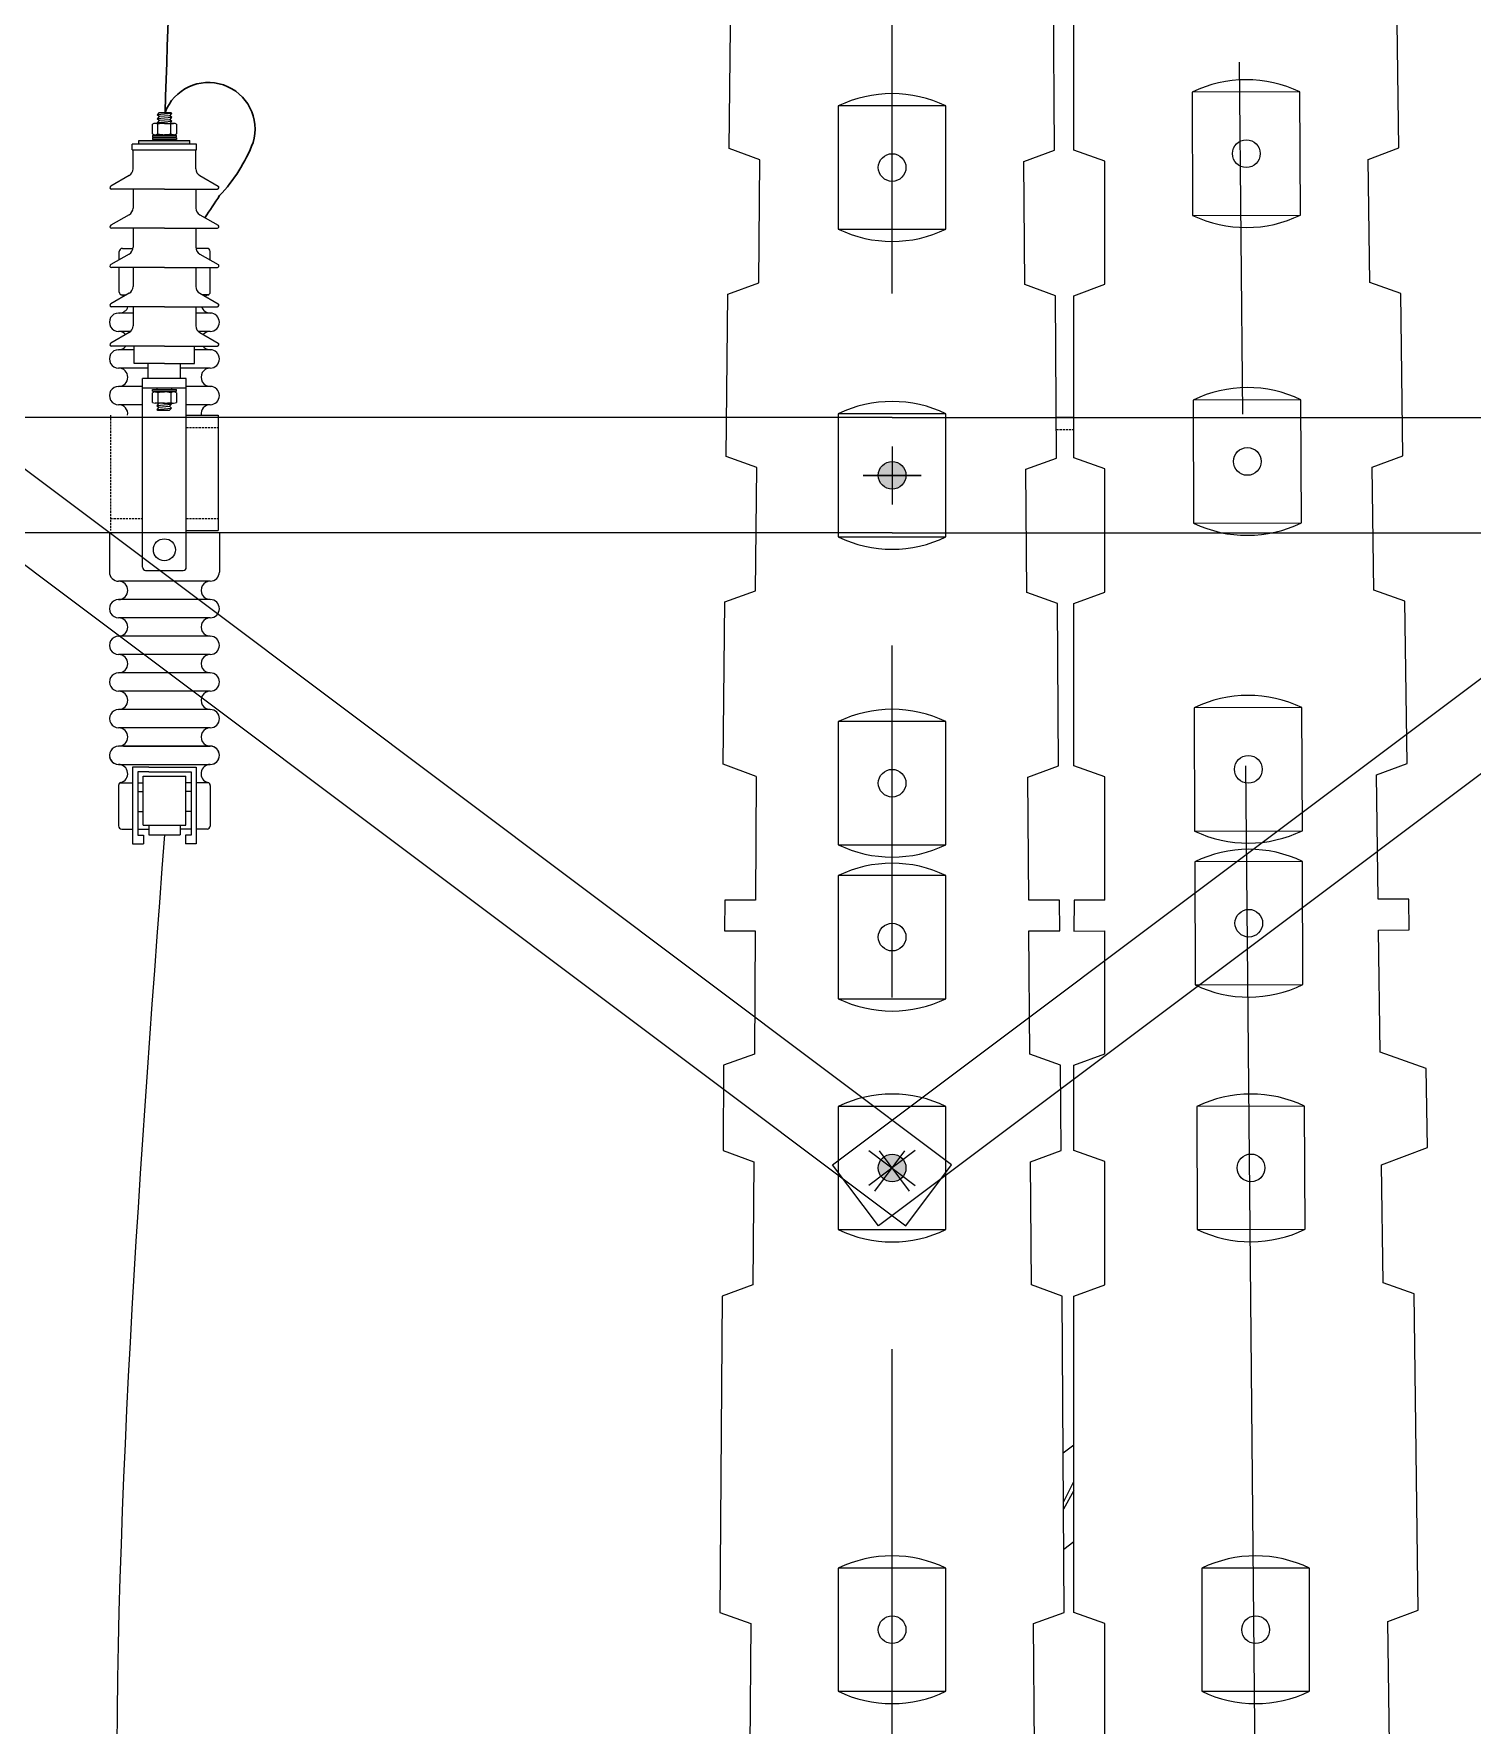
# Model space of a CAD drawing. Header units: millimetres. Extents: x -23083795 to 376618, y 113268 to 3804440.
# Drawn here: x 224543 to 225477, y 126071 to 127170 of the extents above; entities that cross this region are included whole.
import ezdxf

# ---------------------------------------------------------------- set-up
doc = ezdxf.new("R2010")
doc.units = ezdxf.units.MM
doc.header["$LTSCALE"] = 6
doc.linetypes.add('CENTER', pattern=[50.8, 31.75, -6.35, 6.35, -6.35])
doc.linetypes.add('HIDDEN2', pattern=[4.7625, 3.175, -1.5875])
for name, color, linetype, lineweight in [('cap xuat', 251, 'Continuous', 30), ('Dau noi', 1, 'Continuous', 30), ('duong tam', 30, 'CENTER', 5), ('FCO+LA', 150, 'Continuous', 5), ('Net manh', 4, 'Continuous', 13)]:
    doc.layers.add(name, color=color, linetype=linetype, lineweight=lineweight)
doc.layers.add('Nen', color=7, linetype='Continuous')

# ---------------------------------------------------------------- blocks, each defined once
blk = doc.blocks.new('compo')
at = {"layer": 'Nen', "lineweight": 9}
h = blk.add_hatch(color=0, dxfattribs=at)
edge = h.paths.add_edge_path()
edge.add_arc((0, 0), 0.18, 0, 360)
h = blk.add_hatch(color=0, dxfattribs=at)
edge = h.paths.add_edge_path()
edge.add_arc((0, 0), 0.18, 0, 360)
h = blk.add_hatch(color=0, dxfattribs=at)
edge = h.paths.add_edge_path()
edge.add_arc((0, -9), 0.18, 0, 360)
h = blk.add_hatch(color=0, dxfattribs=at)
edge = h.paths.add_edge_path()
edge.add_arc((0, -9), 0.18, 0, 360)
for points in [[(0.773, -8.959), (-12.177, 0.755), (-12.773, -0.039), (0.177, -9.753)], [(-0.773, -8.959), (12.177, 0.755), (12.773, -0.039), (-0.177, -9.753)]]:
    blk.add_lwpolyline(points, close=True)
at = {"layer": 'Nen', "color": 0, "lineweight": 9}
for p, q in [((0, 0.752), (-21.999, 0.752)), ((0, 0.752), (21.99, 0.752)), ((0, 0.377), (0, -0.377)), ((0, 0.377), (0, -0.377)), ((-0.377, 0), (0.377, 0)), ((0.377, 0), (-0.377, 0)), ((0, -0.748), (-21.999, -0.748)), ((0, -0.748), (21.99, -0.748)), ((-0.301, -8.774), (0.301, -9.226)), ((0.301, -8.774), (-0.301, -9.226)), ((-0.226, -9.301), (0.166, -8.779)), ((0.226, -9.301), (-0.166, -8.779))]:
    blk.add_line(p, q, dxfattribs=at)
for centre in [(0, 0), (0, 0), (0, -9), (0, -9)]:
    blk.add_circle(centre, 0.18, dxfattribs=at)

msp = doc.modelspace()

# ---------------------------------------------------------------- hatches: boundary and pattern name
at = {"layer": 'FCO+LA'}
h = msp.add_hatch(color=256, dxfattribs=at)
h.paths.add_polyline_path([(224644.11533, 127100.85342), (224627.58282, 127100.85342), (224627.58282, 127098.47461), (224644.11077, 127098.47461)])
h.paths.add_polyline_path([(224627.58282, 127100.85342), (224611.06187, 127100.85342), (224611.06187, 127098.47461), (224627.58282, 127098.47461)])

# ---------------------------------------------------------------- linework, layer by layer
for p, q in [((224994.6897, 127095.64565, -1.36858), (224995.75678, 127201.08337, -1.36858)), ((225206.05961, 127094.55643, -1.36858), (225205.35667, 127199.99721, -1.36858)), ((225429.78848, 127096.00585, -1.36858), (225428.38264, 127201.43961, -1.36858)), ((225014.61653, 127088.31484, -1.36858), (224994.6897, 127095.64565, -1.36858)), ((225409.88531, 127088.61106, -1.36858), (225429.78848, 127096.00585, -1.36858)), ((225013.80691, 127008.31716, -1.36858), (225014.61653, 127088.31484, -1.36858)), ((225186.10757, 127087.29449, -1.36858), (225206.05961, 127094.55643, -1.36858)), ((225186.64091, 127007.29449, -1.36858), (225186.10757, 127087.29449, -1.36858)), ((225410.95195, 127008.61639, -1.36858), (225409.88531, 127088.61106, -1.36858)), ((224993.73273, 127001.08917, -1.36858), (225013.80691, 127008.31716, -1.36858)), ((225431.04924, 127001.45294, -1.36858), (225410.95195, 127008.61639, -1.36858)), ((224992.66564, 126895.65144, -1.36858), (224993.73273, 127001.08917, -1.36858)), ((225206.69, 126999.99721, -1.36858), (225186.64091, 127007.29449, -1.36858)), ((225207.39294, 126894.55643, -1.36858), (225206.69, 126999.99721, -1.36858)), ((225432.45509, 126896.01919, -1.36858), (225431.04924, 127001.45294, -1.36858)), ((225012.59247, 126888.32063, -1.36858), (224992.66564, 126895.65144, -1.36858)), ((225011.78285, 126808.32295, -1.36858), (225012.59247, 126888.32063, -1.36858)), ((225187.44091, 126887.29449, -1.36858), (225207.39294, 126894.55643, -1.36858)), ((225187.97424, 126807.29449, -1.36858), (225187.44091, 126887.29449, -1.36858)), ((225412.55191, 126888.62439, -1.36858), (225432.45509, 126896.01919, -1.36858)), ((225413.61856, 126808.62973, -1.36858), (225412.55191, 126888.62439, -1.36858)), ((224990.64159, 126695.65724, -1.36858), (224991.70868, 126801.09497, -1.36858)), ((224991.70868, 126801.09497, -1.36858), (225011.78285, 126808.32295, -1.36858)), ((225208.02333, 126799.99721, -1.36858), (225187.97424, 126807.29449, -1.36858)), ((225208.72627, 126694.55643, -1.36858), (225208.02333, 126799.99721, -1.36858)), ((225433.71585, 126801.46627, -1.36858), (225413.61856, 126808.62973, -1.36858)), ((225435.1217, 126696.03252, -1.36858), (225433.71585, 126801.46627, -1.36858)), ((225012.24457, 126687.7098, -1.36858), (224990.64159, 126695.65724, -1.36858)), ((225188.77424, 126687.29449, -1.36858), (225208.72627, 126694.55643, -1.36858)), ((225415.21852, 126688.63773, -1.36858), (225435.1217, 126696.03252, -1.36858)), ((225012.24457, 126687.7098, -1.36858), (225011.70846, 126607.29449, -1.36858)), ((225189.30757, 126607.29449, -1.36858), (225188.77424, 126687.29449, -1.36858)), ((225416.29554, 126607.86522, -1.36858), (225415.21852, 126688.63773, -1.36858)), ((224991.70802, 126607.29449, -1.36858), (224991.57469, 126587.29449, -1.36858)), ((225011.70846, 126607.29449, -1.36858), (224991.70802, 126607.29449, -1.36858)), ((225209.30802, 126607.29449, -1.36858), (225189.30757, 126607.29449, -1.36858)), ((225209.44135, 126587.29449, -1.36858), (225209.30802, 126607.29449, -1.36858)), ((225218.75873, 126607.23055, -1.36858), (225218.68966, 126587.23023, -1.36858)), ((225238.75907, 126607.29481, -1.36858), (225218.75873, 126607.23055, -1.36858)), ((225436.35761, 126607.92968, -1.36858), (225416.35727, 126607.86542, -1.36858)), ((225436.5552, 126587.93021, -1.36858), (225436.35761, 126607.92968, -1.36858)), ((224991.57469, 126587.29449, -1.36858), (225011.57513, 126587.29449, -1.36858)), ((225011.57513, 126587.29449, -1.36858), (225011.0418, 126507.29449, -1.36858)), ((225189.97424, 126507.29449, -1.36858), (225189.44091, 126587.29449, -1.36858)), ((225189.44091, 126587.29449, -1.36858), (225209.44135, 126587.29449, -1.36858)), ((225218.68966, 126587.23023, -1.36858), (225238.69, 126587.29449, -1.36858)), ((225416.55486, 126587.86595, -1.36858), (225436.5552, 126587.93021, -1.36858)), ((225417.61847, 126508.64973, -1.36858), (225416.56221, 126587.86598, -1.36858)), ((225011.0418, 126507.29449, -1.36858), (224990.9927, 126499.99721, -1.36858)), ((225210.02333, 126499.99721, -1.36858), (225189.97424, 126507.29449, -1.36858)), ((225218.69, 126500.0261, -1.36858), (225238.69, 126507.45687, -1.36858)), ((225447.57683, 126497.97141, -1.36858), (225417.61847, 126508.64973, -1.36858)), ((224990.9927, 126499.99721, -1.36858), (224990.6231, 126444.55643, -1.36858)), ((225210.39294, 126444.55643, -1.36858), (225210.02333, 126499.99721, -1.36858)), ((225218.69, 126444.58409, -1.36858), (225218.69, 126500.0261, -1.36858)), ((225448.49309, 126446.63468, -1.36858), (225447.57683, 126497.97141, -1.36858)), ((224990.6231, 126444.55643, -1.36858), (225010.57513, 126437.29449, -1.36858)), ((225010.57513, 126437.29449, -1.36858), (225010.0418, 126357.29449, -1.36858)), ((225190.44091, 126437.29449, -1.36858), (225210.39294, 126444.55643, -1.36858)), ((225190.97424, 126357.29449, -1.36858), (225190.44091, 126437.29449, -1.36858)), ((225238.69, 126437.45531, -1.36858), (225218.69, 126444.58409, -1.36858)), ((225238.69, 126357.45354, -1.36858), (225238.69, 126437.45531, -1.36858)), ((224989.9927, 126349.99721, -1.36858), (224988.6231, 126144.55643, -1.36858)), ((225010.0418, 126357.29449, -1.36858), (224989.9927, 126349.99721, -1.36858)), ((225211.02333, 126349.99721, -1.36858), (225190.97424, 126357.29449, -1.36858)), ((225212.39294, 126144.55643, -1.36858), (225211.02333, 126349.99721, -1.36858)), ((225218.69, 126350.02277, -1.36858), (225238.69, 126357.45354, -1.36858)), ((224988.6231, 126144.55643, -1.36858), (225008.57513, 126137.29449, -1.36858)), ((225192.44091, 126137.29449, -1.36858), (225212.39294, 126144.55643, -1.36858)), ((225008.57513, 126137.29449, -1.36858), (225008.0418, 126057.29449, -1.36858)), ((225192.97424, 126057.29449, -1.36858), (225192.44091, 126137.29449, -1.36858))]:
    msp.add_line(p, q)
at = {"color": 254, "linetype": 'HIDDEN2', "ltscale": 0.07}
for p, q in [((224592.58282, 126922.37098, -1.36858), (224592.58282, 126847.37098, -1.36858)), ((224641.82882, 126914.37098, -1.36858), (224662.58282, 126914.37098, -1.36858)), ((225218.69, 126912.79449, -1.36858), (225207.27135, 126912.79449, -1.36858)), ((224592.58282, 126855.37098, -1.36858), (224613.33683, 126855.37098, -1.36858)), ((224641.82882, 126855.37098, -1.36858), (224662.58282, 126855.37098, -1.36858))]:
    msp.add_line(p, q, dxfattribs=at)
at = {"elevation": -1.36858}
for points in [[(225238.69, 126607.29459), (225238.69, 126687.46087), (225218.69, 126694.58964), (225218.69, 126800.03277), (225238.69, 126807.46354), (225238.69, 126887.46531), (225218.69, 126894.59409), (225218.69, 127000.03721), (225238.69, 127007.46798), (225238.69, 127087.46976), (225218.69, 127094.59853), (225218.69, 127200.04166)], [(225238.69, 126507.45687), (225238.69, 126587.29449)], [(225430.84382, 125516.79264), (225430.55151, 125538.71439), (225450.45469, 125546.10919), (225449.05144, 125651.34836), (225428.95414, 125658.51181), (225427.88491, 125738.70106), (225447.78808, 125746.09585), (225446.38224, 125851.5296), (225426.28494, 125858.69306), (225425.2183, 125938.68772), (225445.12148, 125946.08252), (225443.71563, 126051.51627), (225423.61834, 126058.67972), (225422.55169, 126138.67439), (225442.45487, 126146.06919), (225439.71572, 126351.49627), (225419.61842, 126358.65973), (225418.59554, 126435.37278), (225448.49309, 126446.63468)], [(225238.69, 125660.908), (225238.69, 125737.43976), (225218.69, 125744.56853), (225218.69, 125850.01166), (225238.69, 125857.44242), (225238.69, 125937.4442), (225218.69, 125944.57298), (225218.69, 126050.0161), (225238.69, 126057.44687), (225238.69, 126137.44865), (225218.69, 126144.57742), (225218.69, 126350.02277)]]:
    msp.add_lwpolyline(points, dxfattribs=at)
at = {"color": 1}
msp.add_spline([(224627.61924, 126649.80421, -1.36858), (224700.02945, 125283.21455, -1.36858), (225160.22661, 124229.0068, -1.36858), (225227.8169, 123716.94737, -1.36858)], degree=3, dxfattribs=at)
at = {"layer": 'cap xuat', "ltscale": 10}
for centre, radius, start, end in [((224656.26802, 127108.32287, -1.36858), 30.23332, 343.05570743, 159.34700872), ((224586.07633, 127137.84206, -1.36858), 106.26626, 316.74774839, 338.85669551), ((223883.98901, 127578.48047, -1.36858), 933.39823, 325.56685794, 326.62679362)]:
    msp.add_arc(centre, radius, start, end, dxfattribs=at)
at = {"layer": 'Dau noi'}
msp.add_spline([(224646.47517, 128506.88754, -1.36858), (224646.47517, 127808.72995, -1.36858), (224627.97768, 127118.98639, -1.36858)], degree=3, dxfattribs=at)
at = {"layer": 'duong tam', "ltscale": 6}
for p, q in [((225100.50802, 123343.75375, -1.36858), (225100.50802, 128523.29449, -1.36858)), ((225313.31593, 128523.28784, -1.36858), (225361.27017, 123343.75375, -1.36858))]:
    msp.add_line(p, q, dxfattribs=at)
at = {"layer": 'FCO+LA'}
for p, q in [((224624.25766, 127118.98639, -1.36858), (224622.95206, 127117.56656, -1.36858)), ((224632.35238, 127118.38898, -1.36858), (224622.95206, 127117.56656, -1.36858)), ((224624.25766, 127116.37519, -1.36858), (224622.95206, 127117.56656, -1.36858)), ((224624.25766, 127118.98639, -1.36858), (224631.6977, 127118.98639, -1.36858)), ((224631.04678, 127116.96916, -1.36858), (224632.35238, 127118.38898, -1.36858)), ((224632.35238, 127118.38898, -1.36858), (224631.6977, 127118.98639, -1.36858)), ((224619.7468, 127105.15192, -1.36858), (224619.7468, 127111.4188, -1.36858)), ((224627.5804, 127111.94104, -1.36858), (224621.57464, 127111.94104, -1.36858)), ((224624.25766, 127116.37519, -1.36858), (224622.95206, 127114.95536, -1.36858)), ((224632.35238, 127115.77778, -1.36858), (224622.95206, 127114.95536, -1.36858)), ((224624.25766, 127113.76399, -1.36858), (224622.95206, 127114.95536, -1.36858)), ((224624.25766, 127113.76399, -1.36858), (224622.95206, 127112.34416, -1.36858)), ((224632.35238, 127113.16658, -1.36858), (224622.95206, 127112.34416, -1.36858)), ((224623.39383, 127111.94104, -1.36858), (224622.95206, 127112.34416, -1.36858)), ((224623.40248, 127105.15192, -1.36858), (224623.40248, 127111.4188, -1.36858)), ((224631.04678, 127116.96916, -1.36858), (224624.25766, 127116.37519, -1.36858)), ((224631.04678, 127114.35796, -1.36858), (224624.25766, 127113.76399, -1.36858)), ((224627.5804, 127111.94104, -1.36858), (224633.60094, 127111.94104, -1.36858)), ((224632.35238, 127115.77778, -1.36858), (224631.04678, 127116.96916, -1.36858)), ((224631.04678, 127114.35796, -1.36858), (224632.35238, 127115.77778, -1.36858)), ((224632.35238, 127113.16658, -1.36858), (224631.04678, 127114.35796, -1.36858)), ((224631.22543, 127111.94104, -1.36858), (224632.35238, 127113.16658, -1.36858)), ((224631.75832, 127105.15192, -1.36858), (224631.75832, 127111.4188, -1.36858)), ((224635.414, 127111.4188, -1.36858), (224635.414, 127105.15192, -1.36858)), ((224648.49978, 127098.47461, -1.36858), (224606.67282, 127098.47461, -1.36858)), ((224606.67282, 127094.84473, -1.36858), (224606.67282, 127098.47461, -1.36858)), ((224611.06187, 127098.47461, -1.36858), (224611.06187, 127100.85342, -1.36858)), ((224611.06187, 127100.85342, -1.36858), (224644.11533, 127100.85342, -1.36858)), ((224619.7468, 127104.2024, -1.36858), (224619.7468, 127103.10427, -1.36858)), ((224635.40132, 127104.2024, -1.36858), (224619.7468, 127104.2024, -1.36858)), ((224635.39598, 127103.10427, -1.36858), (224619.7468, 127103.10427, -1.36858)), ((224619.7468, 127102.54348, -1.36858), (224619.7468, 127101.44536, -1.36858)), ((224635.40132, 127102.54348, -1.36858), (224619.7468, 127102.54348, -1.36858)), ((224635.39598, 127101.44536, -1.36858), (224619.7468, 127101.44536, -1.36858)), ((224621.57464, 127104.62968, -1.36858), (224627.5804, 127104.62968, -1.36858)), ((224623.06159, 127104.62968, -1.36858), (224622.95206, 127104.51056, -1.36858)), ((224623.28977, 127104.2024, -1.36858), (224622.95206, 127104.51056, -1.36858)), ((224622.95206, 127100.85342, -1.36858), (224622.95206, 127101.44536, -1.36858)), ((224624.06003, 127103.10427, -1.36858), (224623.54436, 127102.54348, -1.36858)), ((224633.58688, 127104.62968, -1.36858), (224627.5804, 127104.62968, -1.36858)), ((224632.35238, 127102.72178, -1.36858), (224630.31439, 127102.54348, -1.36858)), ((224631.31275, 127104.2024, -1.36858), (224631.70565, 127104.62968, -1.36858)), ((224631.93322, 127103.10427, -1.36858), (224632.35238, 127102.72178, -1.36858)), ((224632.35238, 127102.54348, -1.36858), (224632.35238, 127102.72178, -1.36858)), ((224632.35238, 127100.85342, -1.36858), (224632.35238, 127101.44536, -1.36858)), ((224635.39598, 127103.10427, -1.36858), (224635.40132, 127104.2024, -1.36858)), ((224635.40132, 127102.54348, -1.36858), (224635.39598, 127101.44536, -1.36858)), ((224644.11077, 127098.47461, -1.36858), (224644.11533, 127100.85342, -1.36858)), ((224648.49282, 127094.84473, -1.36858), (224648.49978, 127098.47461, -1.36858)), ((224606.67282, 127094.84473, -1.36858), (224648.49282, 127094.84473, -1.36858)), ((224607.18282, 127082.50437, -1.36858), (224607.18282, 127094.84473, -1.36858)), ((224647.98282, 127082.50437, -1.36858), (224647.98282, 127094.84473, -1.36858)), ((224604.61313, 127078.07633, -1.36858), (224592.66764, 127071.25034, -1.36858)), ((224650.55251, 127078.07633, -1.36858), (224662.49801, 127071.25034, -1.36858)), ((224627.58282, 127069.34473, -1.36858), (224593.1737, 127069.34473, -1.36858)), ((224607.18282, 127069.34473, -1.36858), (224607.18282, 127057.00437, -1.36858)), ((224627.58282, 127069.34473, -1.36858), (224661.99195, 127069.34473, -1.36858)), ((224647.98282, 127069.34473, -1.36858), (224647.98282, 127057.00437, -1.36858)), ((224604.61313, 127052.57633, -1.36858), (224592.66764, 127045.75034, -1.36858)), ((224650.55251, 127052.57633, -1.36858), (224662.49801, 127045.75034, -1.36858)), ((224627.58282, 127043.84473, -1.36858), (224593.1737, 127043.84473, -1.36858)), ((224607.18282, 127043.84473, -1.36858), (224607.18282, 127031.50437, -1.36858)), ((224627.58282, 127043.84473, -1.36858), (224661.99195, 127043.84473, -1.36858)), ((224647.98282, 127043.84473, -1.36858), (224647.98282, 127031.50437, -1.36858)), ((224600.29818, 127030.74795, -1.36858), (224607.12648, 127030.74841, -1.36858)), ((224655.30124, 127030.75164, -1.36858), (224648.03875, 127030.75115, -1.36858)), ((224604.61313, 127027.07633, -1.36858), (224592.66764, 127020.25034, -1.36858)), ((224598.25867, 127023.44521, -1.36858), (224598.25832, 127028.70781, -1.36858)), ((224650.55251, 127027.07633, -1.36858), (224662.49801, 127020.25034, -1.36858)), ((224657.34175, 127023.19677, -1.36858), (224657.34138, 127028.71178, -1.36858)), ((224627.58282, 127018.34473, -1.36858), (224593.1737, 127018.34473, -1.36858)), ((224598.26008, 127002.41925, -1.36858), (224598.25901, 127018.34473, -1.36858)), ((224607.18282, 127018.34473, -1.36858), (224607.18282, 127006.00437, -1.36858)), ((224627.58282, 127018.34473, -1.36858), (224661.99195, 127018.34473, -1.36858)), ((224647.98282, 127018.34473, -1.36858), (224647.98282, 127006.00437, -1.36858)), ((224657.34314, 127002.42322, -1.36858), (224657.34207, 127018.34473, -1.36858)), ((224604.61313, 127001.57633, -1.36858), (224592.66764, 126994.75034, -1.36858)), ((224599.29531, 127000.64399, -1.36858), (224602.98196, 127000.64423, -1.36858)), ((224650.55251, 127001.57633, -1.36858), (224662.49801, 126994.75034, -1.36858)), ((224656.30815, 127000.64782, -1.36858), (224652.17791, 127000.64754, -1.36858)), ((224627.58282, 126992.84473, -1.36858), (224593.1737, 126992.84473, -1.36858)), ((224607.18282, 126988.73608, -1.36858), (224597.80188, 126988.73545, -1.36858)), ((224607.18282, 126992.84473, -1.36858), (224607.18282, 126980.50437, -1.36858)), ((224627.58282, 126992.84473, -1.36858), (224607.18282, 126992.84473, -1.36858)), ((224627.58282, 126992.84473, -1.36858), (224661.99195, 126992.84473, -1.36858)), ((224627.58282, 126992.84473, -1.36858), (224647.98282, 126992.84473, -1.36858)), ((224647.98282, 126992.84473, -1.36858), (224647.98282, 126980.50437, -1.36858)), ((224657.34406, 126988.73945, -1.36858), (224647.98282, 126988.73882, -1.36858)), ((224604.61313, 126976.07633, -1.36858), (224592.66764, 126969.25034, -1.36858)), ((224605.61707, 126976.82754, -1.36858), (224597.80268, 126976.82701, -1.36858)), ((224657.34486, 126976.83101, -1.36858), (224649.54551, 126976.83049, -1.36858)), ((224650.55251, 126976.07633, -1.36858), (224662.49801, 126969.25034, -1.36858)), ((224627.58282, 126967.34473, -1.36858), (224593.1737, 126967.34473, -1.36858)), ((224608.01264, 126964.91926, -1.36858), (224597.80348, 126964.91858, -1.36858)), ((224608.01264, 126964.91926, -1.36858), (224597.80348, 126964.91858, -1.36858)), ((224608.01264, 126956.05531, -1.36858), (224608.01264, 126967.34473, -1.36858)), ((224627.58282, 126967.34473, -1.36858), (224661.99195, 126967.34473, -1.36858)), ((224647.153, 126956.05531, -1.36858), (224647.153, 126967.34473, -1.36858)), ((224657.34566, 126964.92258, -1.36858), (224647.153, 126964.92189, -1.36858)), ((224657.34566, 126964.92258, -1.36858), (224647.153, 126964.92189, -1.36858)), ((224617.05605, 126953.01144, -1.36858), (224597.80428, 126953.01014, -1.36858)), ((224627.58282, 126956.05531, -1.36858), (224608.01264, 126956.05531, -1.36858)), ((224617.05605, 126946.16807, -1.36858), (224617.05605, 126956.05531, -1.36858)), ((224627.58282, 126956.05531, -1.36858), (224647.153, 126956.05531, -1.36858)), ((224638.10959, 126946.16807, -1.36858), (224638.10959, 126956.05531, -1.36858)), ((224657.34646, 126953.01414, -1.36858), (224638.10959, 126953.01285, -1.36858)), ((224613.33683, 126823.5739, -1.36858), (224613.33683, 126946.16807, -1.36858)), ((224641.82882, 126946.16807, -1.36858), (224613.33683, 126946.16807, -1.36858)), ((224627.58282, 126946.16807, -1.36858), (224617.05605, 126946.16807, -1.36858)), ((224641.82882, 126823.5739, -1.36858), (224641.82882, 126946.16807, -1.36858)), ((224613.33683, 126941.10275, -1.36858), (224597.80508, 126941.10171, -1.36858)), ((224613.33683, 126941.10275, -1.36858), (224597.80508, 126941.10171, -1.36858)), ((224641.82882, 126940.04807, -1.36858), (224613.33683, 126940.04807, -1.36858)), ((224619.74022, 126930.72842, -1.36858), (224619.74022, 126936.9953, -1.36858)), ((224619.75289, 126937.92673, -1.36858), (224619.75823, 126939.02485, -1.36858)), ((224619.75289, 126937.92673, -1.36858), (224635.40742, 126937.92673, -1.36858)), ((224619.75823, 126939.02485, -1.36858), (224635.40742, 126939.02485, -1.36858)), ((224621.56733, 126937.51754, -1.36858), (224627.57382, 126937.51754, -1.36858)), ((224622.7599, 126940.04807, -1.36858), (224622.7599, 126939.02485, -1.36858)), ((224622.7599, 126937.92673, -1.36858), (224622.7599, 126937.55161, -1.36858)), ((224623.3959, 126936.9953, -1.36858), (224623.3959, 126930.72842, -1.36858)), ((224623.3959, 126930.81467, -1.36858), (224623.52603, 126930.69592, -1.36858)), ((224633.57958, 126937.51754, -1.36858), (224627.57382, 126937.51754, -1.36858)), ((224631.75174, 126936.9953, -1.36858), (224631.75174, 126930.72842, -1.36858)), ((224632.16022, 126940.04807, -1.36858), (224632.16022, 126939.02485, -1.36858)), ((224632.16022, 126937.92673, -1.36858), (224632.16022, 126937.51754, -1.36858)), ((224635.40742, 126937.92673, -1.36858), (224635.40742, 126939.02485, -1.36858)), ((224635.40742, 126936.9953, -1.36858), (224635.40742, 126930.72842, -1.36858)), ((224657.34726, 126941.10571, -1.36858), (224641.82882, 126941.10466, -1.36858)), ((224657.34726, 126941.10571, -1.36858), (224641.82882, 126941.10466, -1.36858)), ((224613.33683, 126929.19431, -1.36858), (224597.80588, 126929.19327, -1.36858)), ((224627.57382, 126930.20618, -1.36858), (224621.55327, 126930.20618, -1.36858)), ((224624.0655, 126930.20364, -1.36858), (224622.7599, 126928.78382, -1.36858)), ((224622.7599, 126928.78382, -1.36858), (224632.16022, 126929.60624, -1.36858)), ((224622.7599, 126928.78382, -1.36858), (224624.0655, 126927.59244, -1.36858)), ((224624.0655, 126927.59244, -1.36858), (224622.7599, 126926.17262, -1.36858)), ((224622.7599, 126926.17262, -1.36858), (224632.16022, 126926.99504, -1.36858)), ((224622.7599, 126926.17262, -1.36858), (224623.41128, 126925.57823, -1.36858)), ((224623.41128, 126925.57823, -1.36858), (224630.85462, 126925.57522, -1.36858)), ((224624.06272, 126930.20618, -1.36858), (224624.0655, 126930.20364, -1.36858)), ((224624.0655, 126930.20364, -1.36858), (224625.52003, 126930.3309, -1.36858)), ((224624.0655, 126927.59244, -1.36858), (224630.85462, 126928.18642, -1.36858)), ((224627.57382, 126930.20618, -1.36858), (224633.57958, 126930.20618, -1.36858)), ((224630.85462, 126928.18642, -1.36858), (224632.16022, 126929.60624, -1.36858)), ((224630.85462, 126928.18642, -1.36858), (224632.16022, 126926.99504, -1.36858)), ((224630.85462, 126925.57522, -1.36858), (224632.16022, 126926.99504, -1.36858)), ((224631.50276, 126930.20618, -1.36858), (224632.16022, 126929.60624, -1.36858)), ((224657.34806, 126929.19727, -1.36858), (224641.82882, 126929.19623, -1.36858)), ((224591.85726, 126845.87442, -1.36858), (224591.85897, 126820.49671, -1.36858)), ((224663.30788, 126845.87442, -1.36858), (224663.30958, 126820.50151, -1.36858)), ((224615.37683, 126821.5339, -1.36858), (224639.78882, 126821.5339, -1.36858)), ((224657.23092, 126814.54558, -1.36858), (224597.81358, 126814.5429, -1.36858)), ((224637.7459, 126802.63714, -1.36858), (224597.81438, 126802.63446, -1.36858)), ((224657.35656, 126802.63846, -1.36858), (224637.7459, 126802.63714, -1.36858)), ((224637.7459, 126790.72871, -1.36858), (224597.81518, 126790.72603, -1.36858)), ((224637.7459, 126790.72871, -1.36858), (224597.81518, 126790.72603, -1.36858)), ((224637.7459, 126790.72871, -1.36858), (224597.81518, 126790.72603, -1.36858)), ((224657.35736, 126790.73002, -1.36858), (224637.7459, 126790.72871, -1.36858)), ((224657.35736, 126790.73002, -1.36858), (224637.7459, 126790.72871, -1.36858)), ((224657.35736, 126790.73002, -1.36858), (224637.7459, 126790.72871, -1.36858)), ((224637.7459, 126778.82027, -1.36858), (224597.81598, 126778.81759, -1.36858)), ((224657.35816, 126778.82159, -1.36858), (224637.7459, 126778.82027, -1.36858)), ((224637.7459, 126766.91184, -1.36858), (224597.81678, 126766.90915, -1.36858)), ((224637.7459, 126766.91184, -1.36858), (224597.81678, 126766.90915, -1.36858)), ((224657.35896, 126766.91315, -1.36858), (224637.7459, 126766.91184, -1.36858)), ((224657.35896, 126766.91315, -1.36858), (224637.7459, 126766.91184, -1.36858)), ((224637.7459, 126755.0034, -1.36858), (224597.81758, 126755.00072, -1.36858)), ((224657.35976, 126755.00472, -1.36858), (224637.7459, 126755.0034, -1.36858)), ((224637.7459, 126743.09496, -1.36858), (224597.81838, 126743.09228, -1.36858)), ((224637.7459, 126743.09496, -1.36858), (224597.81838, 126743.09228, -1.36858)), ((224657.36056, 126743.09628, -1.36858), (224637.7459, 126743.09496, -1.36858)), ((224657.36056, 126743.09628, -1.36858), (224637.7459, 126743.09496, -1.36858)), ((224637.7459, 126731.18653, -1.36858), (224597.81918, 126731.18385, -1.36858)), ((224657.36136, 126731.18785, -1.36858), (224637.7459, 126731.18653, -1.36858)), ((224637.7459, 126719.27809, -1.36858), (224597.81998, 126719.27541, -1.36858)), ((224637.7459, 126719.27809, -1.36858), (224597.81998, 126719.27541, -1.36858)), ((224657.36216, 126719.27941, -1.36858), (224637.7459, 126719.27809, -1.36858)), ((224657.36216, 126719.27941, -1.36858), (224637.7459, 126719.27809, -1.36858)), ((224637.7459, 126707.36966, -1.36858), (224597.82078, 126707.36697, -1.36858)), ((224601.02588, 126707.37076, -1.36858), (224617.41924, 126707.36966, -1.36858)), ((224617.41924, 126707.36966, -1.36858), (224657.34436, 126707.36697, -1.36858)), ((224657.36296, 126707.37097, -1.36858), (224637.7459, 126707.36966, -1.36858)), ((224597.80138, 126695.46254, -1.36858), (224613.3083, 126695.4615, -1.36858)), ((224617.41924, 126693.82191, -1.36858), (224606.93821, 126693.82191, -1.36858)), ((224606.93821, 126693.82191, -1.36858), (224606.93821, 126643.87681, -1.36858)), ((224617.41924, 126690.73252, -1.36858), (224610.28944, 126690.73252, -1.36858)), ((224610.28944, 126690.73252, -1.36858), (224610.28944, 126649.54068, -1.36858)), ((224613.3083, 126695.4615, -1.36858), (224617.41924, 126695.4615, -1.36858)), ((224617.41924, 126695.45955, -1.36858), (224657.34356, 126695.45854, -1.36858)), ((224617.41924, 126693.82191, -1.36858), (224648.30027, 126693.82191, -1.36858)), ((224617.41924, 126690.73252, -1.36858), (224644.94904, 126690.73252, -1.36858)), ((224644.94904, 126690.73252, -1.36858), (224644.94904, 126649.54068, -1.36858)), ((224648.30027, 126693.82191, -1.36858), (224648.30027, 126643.87681, -1.36858)), ((224597.80046, 126681.77877, -1.36858), (224597.79869, 126655.49021, -1.36858)), ((224598.83569, 126683.55403, -1.36858), (224606.93821, 126683.55349, -1.36858)), ((224610.28944, 126683.55326, -1.36858), (224613.74724, 126683.55303, -1.36858)), ((224613.74724, 126674.07577, -1.36858), (224613.74724, 126687.82649, -1.36858)), ((224613.74724, 126687.82649, -1.36858), (224641.49124, 126687.82649, -1.36858)), ((224641.49124, 126656.00249, -1.36858), (224641.49124, 126687.82649, -1.36858)), ((224644.94904, 126683.55093, -1.36858), (224641.49124, 126683.55117, -1.36858)), ((224655.83485, 126683.5502, -1.36858), (224648.30027, 126683.55071, -1.36858)), ((224657.34264, 126681.77477, -1.36858), (224657.34087, 126655.48621, -1.36858)), ((224610.28944, 126677.88566, -1.36858), (224613.74724, 126677.88566, -1.36858)), ((224613.74724, 126666.37412, -1.36858), (224613.74724, 126674.07577, -1.36858)), ((224644.94904, 126677.88566, -1.36858), (224641.49124, 126677.88566, -1.36858)), ((224610.28944, 126665.01321, -1.36858), (224613.74724, 126665.01321, -1.36858)), ((224613.74724, 126656.00249, -1.36858), (224613.74724, 126666.37412, -1.36858)), ((224644.94904, 126665.01321, -1.36858), (224641.49124, 126665.01321, -1.36858)), ((224599.83855, 126653.45007, -1.36858), (224606.93821, 126653.44959, -1.36858)), ((224610.28944, 126653.44937, -1.36858), (224617.41924, 126653.44889, -1.36858)), ((224610.28944, 126649.54068, -1.36858), (224613.89848, 126649.54068, -1.36858)), ((224613.74724, 126656.00249, -1.36858), (224641.49124, 126656.00249, -1.36858)), ((224613.89848, 126649.54068, -1.36858), (224613.89848, 126643.87679, -1.36858)), ((224617.41924, 126656.00249, -1.36858), (224617.41924, 126649.80421, -1.36858)), ((224617.41924, 126649.80421, -1.36858), (224637.81924, 126649.80421, -1.36858)), ((224637.81924, 126656.00249, -1.36858), (224637.81924, 126649.80421, -1.36858)), ((224644.94904, 126653.44704, -1.36858), (224637.81924, 126653.44752, -1.36858)), ((224644.94904, 126649.54068, -1.36858), (224641.33999, 126649.54068, -1.36858)), ((224641.33999, 126649.54068, -1.36858), (224641.33999, 126643.87679, -1.36858)), ((224650.15915, 126653.44669, -1.36858), (224648.30027, 126653.44682, -1.36858)), ((224655.30073, 126653.44635, -1.36858), (224650.15915, 126653.44669, -1.36858)), ((224606.93821, 126643.87681, -1.36858), (224610.28944, 126643.87679, -1.36858)), ((224610.28944, 126643.87679, -1.36858), (224613.89848, 126643.87679, -1.36858)), ((224644.94904, 126643.87679, -1.36858), (224641.33999, 126643.87679, -1.36858)), ((224648.30027, 126643.87681, -1.36858), (224644.94904, 126643.87679, -1.36858))]:
    msp.add_line(p, q, dxfattribs=at)
msp.add_circle((224627.58282, 126834.95899, -1.36858), 7.14, dxfattribs=at)
for centre, radius, start, end in [((224621.57464, 127108.4812, -1.36858), 3.45984, 58.1092082, 121.8907918), ((224627.5804, 127094.96824, -1.36858), 16.9728, 75.7499673, 104.2500327), ((224633.58616, 127108.48141, -1.36858), 3.45966, 58.10737769, 121.89262231), ((224621.57464, 127108.08952, -1.36858), 3.45984, 238.1092082, 301.8907918), ((224627.5804, 127121.60248, -1.36858), 16.9728, 255.7499673, 284.2500327), ((224633.58616, 127108.08952, -1.36858), 3.45984, 238.10920376, 301.89079624), ((224602.08282, 127082.50437, -1.36858), 5.1, 299.7448813, 0), ((224653.08282, 127082.50437, -1.36858), 5.1, 180, 240.2551187), ((224593.1737, 127070.36473, -1.36858), 1.02, 119.7448813, 270), ((224661.99195, 127070.36473, -1.36858), 1.02, 270, 60.2551187), ((224602.08282, 127057.00437, -1.36858), 5.1, 299.7448813, 0), ((224653.08282, 127057.00437, -1.36858), 5.1, 180, 240.2551187), ((224593.1737, 127044.86473, -1.36858), 1.02, 119.7448813, 270), ((224661.99195, 127044.86473, -1.36858), 1.02, 270, 60.2551187), ((224600.29832, 127028.70795, -1.36858), 2.04, 90.00384881, 180.00384881), ((224602.08282, 127031.50437, -1.36858), 5.1, 299.7448813, 0), ((224653.08282, 127031.50437, -1.36858), 5.1, 180, 240.2551187), ((224655.30138, 127028.71164, -1.36858), 2.04, 0.00384881, 90.00384881), ((224593.1737, 127019.36473, -1.36858), 1.02, 119.7448813, 270), ((224661.99195, 127019.36473, -1.36858), 1.02, 270, 60.2551187), ((224600.30008, 127002.41938, -1.36858), 2.04, 180.00384881, 255.21933468), ((224598.2606, 126994.6897, -1.36858), 5.95422, 58.09638701, 75.21933468), ((224602.08282, 127006.00437, -1.36858), 5.1, 299.7448813, 0), ((224653.08282, 127006.00437, -1.36858), 5.1, 180, 240.2551187), ((224657.34366, 126994.69367, -1.36858), 5.95422, 104.78836295, 124.29454291), ((224655.30314, 127002.42308, -1.36858), 2.04, 284.78836295, 0.00384881), ((224597.80228, 126982.78123, -1.36858), 5.95422, 90.00384881, 270.00384881), ((224593.1737, 126993.86473, -1.36858), 1.02, 119.7448813, 270), ((224598.2606, 126994.6897, -1.36858), 5.95422, 270.00384881, 341.94924334), ((224657.34366, 126994.69367, -1.36858), 5.95422, 198.0909296, 270.00384881), ((224657.34446, 126982.78523, -1.36858), 5.95422, 270.00384881, 90.00384881), ((224661.99195, 126993.86473, -1.36858), 1.02, 270, 60.2551187), ((224597.80308, 126970.8728, -1.36858), 5.95422, 40.77514203, 90.00384881), ((224602.08282, 126980.50437, -1.36858), 5.1, 299.7448813, 0), ((224653.08282, 126980.50437, -1.36858), 5.1, 180, 240.2551187), ((224657.34526, 126970.8768, -1.36858), 5.95422, 90.00384881, 139.17474706), ((224597.80388, 126958.96436, -1.36858), 5.95422, 90.00384881, 270.00384881), ((224593.1737, 126968.36473, -1.36858), 1.02, 119.7448813, 270), ((224597.80308, 126970.8728, -1.36858), 5.95422, 270.00384881, 323.66307013), ((224657.34526, 126970.8768, -1.36858), 5.95422, 216.38472345, 270.00384881), ((224657.34606, 126958.96836, -1.36858), 5.95422, 270.00384881, 90.00384881), ((224661.99195, 126968.36473, -1.36858), 1.02, 270, 60.2551187), ((224597.80468, 126947.05592, -1.36858), 5.95422, 270.00384881, 90.00384881), ((224657.34686, 126947.05992, -1.36858), 5.95422, 90.00384881, 270.00384881), ((224597.80548, 126935.14749, -1.36858), 5.95422, 90.00384881, 270.00384881), ((224621.56806, 126934.0577, -1.36858), 3.45984, 58.10920376, 121.89079624), ((224627.57382, 126920.54474, -1.36858), 16.9728, 75.7499673, 104.2500327), ((224633.57958, 126934.0577, -1.36858), 3.45984, 58.1092082, 121.8907918), ((224657.34766, 126935.15149, -1.36858), 5.95422, 270.00384881, 90.00384881), ((224597.80628, 126923.23905, -1.36858), 5.95422, 351.61693263, 90.00384881), ((224621.56806, 126933.66581, -1.36858), 3.45966, 238.10737769, 301.89262231), ((224627.57382, 126947.17898, -1.36858), 16.9728, 255.7499673, 284.2500327), ((224633.57958, 126933.66602, -1.36858), 3.45984, 238.1092082, 301.8907918), ((224657.34846, 126923.24305, -1.36858), 5.95422, 90.00384881, 188.42197314), ((224615.37683, 126823.5739, -1.36858), 2.04, 180, 270), ((224639.78882, 126823.5739, -1.36858), 2.04, 270, 0), ((224597.81318, 126820.49711, -1.36858), 5.95422, 180.00384881, 270.00384881), ((224597.81398, 126808.58868, -1.36858), 5.95422, 270.00384881, 90.00384881), ((224657.35616, 126808.59268, -1.36858), 5.95422, 90.00384881, 270.00384881), ((224657.35536, 126820.50111, -1.36858), 5.95422, 270.00384881, 0.00384881), ((224597.81478, 126796.68024, -1.36858), 5.95422, 90.00384881, 270.00384881), ((224657.35696, 126796.68424, -1.36858), 5.95422, 270.00384881, 90.00384881), ((224597.81558, 126784.77181, -1.36858), 5.95422, 270.00384881, 90.00384881), ((224657.35776, 126784.77581, -1.36858), 5.95422, 90.00384881, 270.00384881), ((224597.81638, 126772.86337, -1.36858), 5.95422, 90.00384881, 270.00384881), ((224657.35856, 126772.86737, -1.36858), 5.95422, 270.00384881, 90.00384881), ((224597.81718, 126760.95494, -1.36858), 5.95422, 270.00384881, 90.00384881), ((224657.35936, 126760.95894, -1.36858), 5.95422, 90.00384881, 270.00384881), ((224597.81798, 126749.0465, -1.36858), 5.95422, 90.00384881, 270.00384881), ((224657.36016, 126749.0505, -1.36858), 5.95422, 270.00384881, 90.00384881), ((224597.81878, 126737.13806, -1.36858), 5.95422, 270.00384881, 90.00384881), ((224657.36096, 126737.14206, -1.36858), 5.95422, 90.00384881, 270.00384881), ((224597.81958, 126725.22963, -1.36858), 5.95422, 90.00384881, 270.00384881), ((224657.36176, 126725.23363, -1.36858), 5.95422, 270.00384881, 90.00384881), ((224597.82038, 126713.32119, -1.36858), 5.95422, 270.00384881, 90.00384881), ((224657.36256, 126713.32519, -1.36858), 5.95422, 90.00384881, 270.00384881), ((224597.82118, 126701.41276, -1.36858), 5.95422, 90.00384881, 270.00384881), ((224597.80178, 126701.41676, -1.36858), 5.95422, 189.4476553, 269.99615119), ((224657.34396, 126701.41276, -1.36858), 5.95422, 269.99615119, 89.99615119), ((224657.36336, 126701.41676, -1.36858), 5.95422, 270.00384881, 90.00384881), ((224597.80098, 126689.50832, -1.36858), 5.95422, 284.78066532, 89.99615119), ((224657.34316, 126689.50432, -1.36858), 5.95422, 89.99615119, 255.21163705), ((224599.84046, 126681.77863, -1.36858), 2.04, 104.78066532, 179.99615119), ((224655.30264, 126681.77491, -1.36858), 2.04, 359.99615119, 75.21163705), ((224599.83869, 126655.49007, -1.36858), 2.04, 179.99615119, 269.99615119), ((224655.30087, 126655.48635, -1.36858), 2.04, 269.99615119, 359.99615119)]:
    msp.add_arc(centre, radius, start, end, dxfattribs=at)
at = {"layer": 'Nen', "lineweight": 9}
for p, q in [((224641.82882, 126922.37098, -1.36858), (224662.58282, 126922.37098, -1.36858)), ((224662.58282, 126922.37098, -1.36858), (224662.58282, 126847.37098, -1.36858)), ((225218.69, 126920.79449, -1.36858), (225207.21802, 126920.79449, -1.36858)), ((224641.82882, 126847.37098, -1.36858), (224662.58282, 126847.37098, -1.36858)), ((225238.69, 126845.79449, -1.36858), (225187.71757, 126845.79449, -1.36858)), ((225211.91591, 126216.11027, -1.36858), (225218.69, 126229.65845, -1.36858)), ((225218.69, 126223.77506, -1.36858), (225211.94625, 126211.55996, -1.36858))]:
    msp.add_line(p, q, dxfattribs=at)
at = {"layer": 'Nen', "lineweight": 9, "elevation": -1.36858}
for points in [[(225218.69, 126253.18097), (225211.70371, 126247.94125)], [(225212.1183, 126185.7522), (225218.69, 126190.68097)]]:
    msp.add_lwpolyline(points, dxfattribs=at)
at = {"layer": 'Net manh', "ltscale": 10, "elevation": -1.36858}
for points in [[(225295.80448, 127052.22399), (225365.80412, 127052.44889), (225365.54709, 127132.44848), (225295.54745, 127132.22358)], [(225065.50802, 127043.29449), (225135.50802, 127043.29449), (225135.50802, 127123.29449), (225065.50802, 127123.29449)], [(225296.44707, 126852.22502), (225366.4467, 126852.44993), (225366.18967, 126932.44951), (225296.19003, 126932.22461)], [(225065.50802, 126843.29449), (225135.50802, 126843.29449), (225135.50802, 126923.29449), (225065.50802, 126923.29449)], [(225065.50802, 126643.29449), (225135.50802, 126643.29449), (225135.50802, 126723.29449), (225065.50802, 126723.29449)], [(225297.08965, 126652.22605), (225367.08929, 126652.45096), (225366.83225, 126732.45054), (225296.83261, 126732.22564)], [(225065.50802, 126543.29449), (225135.50802, 126543.29449), (225135.50802, 126623.29449), (225065.50802, 126623.29449)], [(225297.41094, 126552.22657), (225367.41058, 126552.45147), (225367.15354, 126632.45106), (225297.15391, 126632.22616)], [(225065.50802, 126393.29449), (225135.50802, 126393.29449), (225135.50802, 126473.29449), (225065.50802, 126473.29449)], [(225298.8295, 126393.25232), (225368.82914, 126393.47723), (225368.57211, 126473.47681), (225298.57247, 126473.25191)], [(225065.50802, 126093.29449), (225135.50802, 126093.29449), (225135.50802, 126173.29449), (225065.50802, 126173.29449)], [(225301.73534, 126093.29449), (225371.73534, 126093.29449), (225371.73534, 126173.29449), (225301.73534, 126173.29449)]]:
    msp.add_lwpolyline(points, close=True, dxfattribs=at)
at = {"layer": 'Net manh', "ltscale": 10}
for centre in [(225330.67579, 127092.33623, -1.36858), (225100.50802, 127083.29449, -1.36858), (225331.31837, 126892.33727, -1.36858), (225100.50802, 126883.29449, -1.36858), (225331.96095, 126692.3383, -1.36858), (225100.50802, 126683.29449, -1.36858), (225332.28224, 126592.33882, -1.36858), (225100.50802, 126583.29449, -1.36858), (225100.50802, 126433.29449, -1.36858), (225333.70081, 126433.36457, -1.36858), (225100.50802, 126133.29449, -1.36858), (225336.73534, 126133.29449, -1.36858)]:
    msp.add_circle(centre, 9, dxfattribs=at)
for centre, start, end in [((225330.78041, 127059.7739, -1.36858), 64.43408328, 115.93408952), ((225100.50802, 127050.73199, -1.36858), 64.24999688, 115.75000312), ((225330.57117, 127124.89857, -1.36858), 244.43408328, 295.93408952), ((225100.50802, 127115.85699, -1.36858), 244.24999688, 295.75000312), ((225100.50802, 126850.73199, -1.36858), 64.24999688, 115.75000312), ((225331.42299, 126859.77494, -1.36858), 64.43408328, 115.93408952), ((225100.50802, 126915.85699, -1.36858), 244.24999688, 295.75000312), ((225331.21375, 126924.8996, -1.36858), 244.43408328, 295.93408952), ((225332.06557, 126659.77597, -1.36858), 64.43408328, 115.93408952), ((225100.50802, 126650.73199, -1.36858), 64.24999688, 115.75000312), ((225331.85633, 126724.90063, -1.36858), 244.43408328, 295.93408952), ((225100.50802, 126715.85699, -1.36858), 244.24999688, 295.75000312), ((225332.38686, 126559.77648, -1.36858), 64.43408328, 115.93408952), ((225100.50802, 126550.73199, -1.36858), 64.24999688, 115.75000312), ((225332.17762, 126624.90115, -1.36858), 244.43408328, 295.93408952), ((225100.50802, 126615.85699, -1.36858), 244.24999688, 295.75000312), ((225100.50802, 126400.73199, -1.36858), 64.24999688, 115.75000312), ((225333.80543, 126400.80224, -1.36858), 64.43408328, 115.93408952), ((225100.50802, 126465.85699, -1.36858), 244.24999688, 295.75000312), ((225333.59619, 126465.9269, -1.36858), 244.43408328, 295.93408952), ((225100.50802, 126100.73199, -1.36858), 64.24999688, 115.75000312), ((225336.73534, 126100.73199, -1.36858), 64.24999688, 115.75000312), ((225100.50802, 126165.85699, -1.36858), 244.24999688, 295.75000312), ((225336.73534, 126165.85699, -1.36858), 244.24999688, 295.75000312)]:
    msp.add_arc(centre, 80.5625, start, end, dxfattribs=at)

# ---------------------------------------------------------------- block references
at = {"color": 160, "xscale": 50, "yscale": 50, "zscale": 50}
msp.add_blockref('compo', (225100.50802, 126883.29449, -1.36858), dxfattribs=at)

doc.saveas('drawing.dxf')
